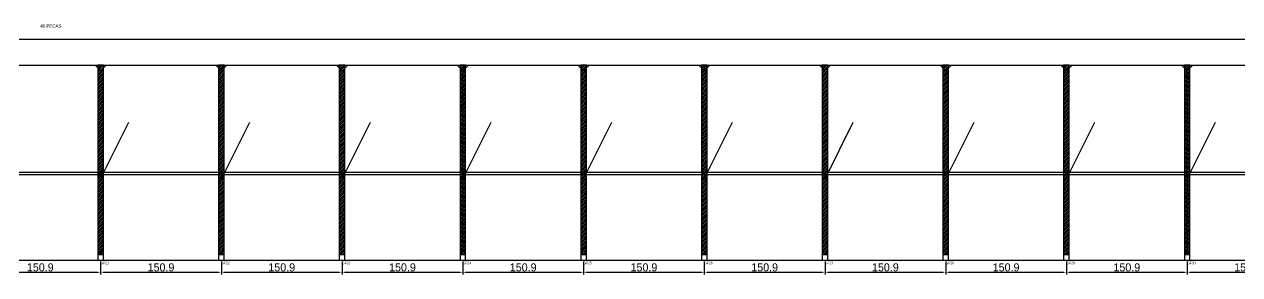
# Model space of a CAD drawing. Header units: metres. Extents: x -30 to 5975, y -25 to 308.
# Drawn here: x 2953 to 4472, y -25 to 287 of the extents above; entities that cross this region are included whole.
import ezdxf

# ---------------------------------------------------------------- set-up
doc = ezdxf.new("R2010")
doc.units = ezdxf.units.M
for name, color, linetype in [('BARRA_ANCORAGEM', 1, 'Continuous'), ('COTA', 241, 'Continuous'), ('GARFOS OK', 3, 'Continuous'), ('NOME DA VIGA', 6, 'Continuous'), ('SARR_7x7', 40, 'Continuous'), ('TIRAS REESCORAMENTO', 252, 'Continuous'), ('VIGAS', 3, 'Continuous')]:
    doc.layers.add(name, color=color, linetype=linetype)
doc.dimstyles.new('EZ DXF', dxfattribs={"dimtxt": 10, "dimasz": 3.5, "dimexe": 3, "dimexo": 1.5, "dimgap": 1, "dimtad": 1, "dimdec": 1, "dimdsep": 46, "dimcen": 2.5, "dimazin": 3, "dimtfac": 1, "dimtmove": 0, "dimatfit": 3})

msp = doc.modelspace()

# ---------------------------------------------------------------- hatches: boundary and pattern name
at = {"layer": 'COTA'}
h = msp.add_hatch(dxfattribs=at)
h.set_pattern_fill('ANSI31', scale=0.5)
h.paths.add_polyline_path([(3044.45, 0), (3051.45, 0), (3051.45, 236), (3044.45, 236)])
h = msp.add_hatch(dxfattribs=at)
h.set_pattern_fill('ANSI31', scale=0.5)
h.paths.add_polyline_path([(3195.35, 0), (3202.35, 0), (3202.35, 236), (3195.35, 236)])
h = msp.add_hatch(dxfattribs=at)
h.set_pattern_fill('ANSI31', scale=0.5)
h.paths.add_polyline_path([(3346.24, 0), (3353.24, 0), (3353.24, 236), (3346.24, 236)])
h = msp.add_hatch(dxfattribs=at)
h.set_pattern_fill('ANSI31', scale=0.5)
h.paths.add_polyline_path([(3497.14, 0), (3504.14, 0), (3504.14, 236), (3497.14, 236)])
h = msp.add_hatch(dxfattribs=at)
h.set_pattern_fill('ANSI31', scale=0.5)
h.paths.add_polyline_path([(3648.04, 0), (3655.04, 0), (3655.04, 236), (3648.04, 236)])
h = msp.add_hatch(dxfattribs=at)
h.set_pattern_fill('ANSI31', scale=0.5)
h.paths.add_polyline_path([(3798.94, 0), (3805.94, 0), (3805.94, 236), (3798.94, 236)])
h = msp.add_hatch(dxfattribs=at)
h.set_pattern_fill('ANSI31', scale=0.5)
h.paths.add_polyline_path([(3949.83, 0), (3956.83, 0), (3956.83, 236), (3949.83, 236)])
h = msp.add_hatch(dxfattribs=at)
h.set_pattern_fill('ANSI31', scale=0.5)
h.paths.add_polyline_path([(4100.73, 0), (4107.73, 0), (4107.73, 236), (4100.73, 236)])
h = msp.add_hatch(dxfattribs=at)
h.set_pattern_fill('ANSI31', scale=0.5)
h.paths.add_polyline_path([(4251.63, 0), (4258.63, 0), (4258.63, 236), (4251.63, 236)])
h = msp.add_hatch(dxfattribs=at)
h.set_pattern_fill('ANSI31', scale=0.5)
h.paths.add_polyline_path([(4402.53, 0), (4409.53, 0), (4409.53, 236), (4402.53, 236)])

# ---------------------------------------------------------------- linework, layer by layer
at = {"layer": 'BARRA_ANCORAGEM'}
for p, q in [((3047.95, 94.4), (3083.35, 165.2)), ((3198.85, 94.4), (3234.25, 165.2)), ((3349.74, 94.4), (3385.14, 165.2)), ((3500.64, 94.4), (3536.04, 165.2)), ((3651.54, 94.4), (3686.94, 165.2)), ((3802.44, 94.4), (3837.84, 165.2)), ((3953.33, 94.4), (3988.73, 165.2)), ((4104.23, 94.4), (4139.63, 165.2)), ((4255.13, 94.4), (4290.53, 165.2)), ((4406.03, 94.4), (4441.43, 165.2))]:
    msp.add_line(p, q, dxfattribs=at)
at = {"layer": 'GARFOS OK'}
for p, q in [((3047.95, 229), (3040.95, 236)), ((3040.95, 236), (3054.95, 236)), ((3047.95, 229), (3054.95, 236)), ((3198.85, 229), (3191.85, 236)), ((3191.85, 236), (3205.85, 236)), ((3198.85, 229), (3205.85, 236)), ((3349.74, 229), (3342.74, 236)), ((3342.74, 236), (3356.74, 236)), ((3349.74, 229), (3356.74, 236)), ((3500.64, 229), (3493.64, 236)), ((3493.64, 236), (3507.64, 236)), ((3500.64, 229), (3507.64, 236)), ((3651.54, 229), (3644.54, 236)), ((3644.54, 236), (3658.54, 236)), ((3651.54, 229), (3658.54, 236)), ((3802.44, 229), (3795.44, 236)), ((3795.44, 236), (3809.44, 236)), ((3802.44, 229), (3809.44, 236)), ((3953.33, 229), (3946.33, 236)), ((3946.33, 236), (3960.33, 236)), ((3953.33, 229), (3960.33, 236)), ((4104.23, 229), (4097.23, 236)), ((4097.23, 236), (4111.23, 236)), ((4104.23, 229), (4111.23, 236)), ((4255.13, 229), (4248.13, 236)), ((4248.13, 236), (4262.13, 236)), ((4255.13, 229), (4262.13, 236)), ((4406.03, 229), (4399.03, 236)), ((4399.03, 236), (4413.03, 236)), ((4406.03, 229), (4413.03, 236))]:
    msp.add_line(p, q, dxfattribs=at)
at = {"layer": 'GARFOS OK', "linetype": 'CONTINUOUS'}
msp.add_line((-30, -7), (5975, -7), dxfattribs=at)
at = {"layer": 'GARFOS OK'}
for points in [[(3044.45, 0), (3051.45, 0), (3051.45, 236), (3044.45, 236), (3044.45, 0)], [(3195.35, 0), (3202.35, 0), (3202.35, 236), (3195.35, 236), (3195.35, 0)], [(3346.24, 0), (3353.24, 0), (3353.24, 236), (3346.24, 236), (3346.24, 0)], [(3497.14, 0), (3504.14, 0), (3504.14, 236), (3497.14, 236), (3497.14, 0)], [(3648.04, 0), (3655.04, 0), (3655.04, 236), (3648.04, 236), (3648.04, 0)], [(3798.94, 0), (3805.94, 0), (3805.94, 236), (3798.94, 236), (3798.94, 0)], [(3949.83, 0), (3956.83, 0), (3956.83, 236), (3949.83, 236), (3949.83, 0)], [(4100.73, 0), (4107.73, 0), (4107.73, 236), (4100.73, 236), (4100.73, 0)], [(4251.63, 0), (4258.63, 0), (4258.63, 236), (4251.63, 236), (4251.63, 0)], [(4402.53, 0), (4409.53, 0), (4409.53, 236), (4402.53, 236), (4402.53, 0)]]:
    msp.add_lwpolyline(points, dxfattribs=at)
at = {"layer": 'SARR_7x7'}
for points in [[(3044.45, -7), (3051.45, -7), (3051.45, 0), (3044.45, 0), (3044.45, -7)], [(3195.35, -7), (3202.35, -7), (3202.35, 0), (3195.35, 0), (3195.35, -7)], [(3346.24, -7), (3353.24, -7), (3353.24, 0), (3346.24, 0), (3346.24, -7)], [(3497.14, -7), (3504.14, -7), (3504.14, 0), (3497.14, 0), (3497.14, -7)], [(3648.04, -7), (3655.04, -7), (3655.04, 0), (3648.04, 0), (3648.04, -7)], [(3798.94, -7), (3805.94, -7), (3805.94, 0), (3798.94, 0), (3798.94, -7)], [(3949.83, -7), (3956.83, -7), (3956.83, 0), (3949.83, 0), (3949.83, -7)], [(4100.73, -7), (4107.73, -7), (4107.73, 0), (4100.73, 0), (4100.73, -7)], [(4251.63, -7), (4258.63, -7), (4258.63, 0), (4251.63, 0), (4251.63, -7)], [(4402.53, -7), (4409.53, -7), (4409.53, 0), (4402.53, 0), (4402.53, -7)]]:
    msp.add_lwpolyline(points, dxfattribs=at)
at = {"layer": 'TIRAS REESCORAMENTO'}
for points in [[(2897.05, 100), (3047.95, 100), (3047.95, 102.5), (2897.05, 102.5), (2897.05, 100)], [(3047.95, 100), (3198.85, 100), (3198.85, 102.5), (3047.95, 102.5), (3047.95, 100)], [(3198.85, 100), (3349.74, 100), (3349.74, 102.5), (3198.85, 102.5), (3198.85, 100)], [(3349.74, 100), (3500.64, 100), (3500.64, 102.5), (3349.74, 102.5), (3349.74, 100)], [(3500.64, 100), (3651.54, 100), (3651.54, 102.5), (3500.64, 102.5), (3500.64, 100)], [(3651.54, 100), (3802.44, 100), (3802.44, 102.5), (3651.54, 102.5), (3651.54, 100)], [(3802.44, 100), (3953.33, 100), (3953.33, 102.5), (3802.44, 102.5), (3802.44, 100)], [(3953.33, 100), (4104.23, 100), (4104.23, 102.5), (3953.33, 102.5), (3953.33, 100)], [(4104.23, 100), (4255.13, 100), (4255.13, 102.5), (4104.23, 102.5), (4104.23, 100)], [(4255.13, 100), (4406.03, 100), (4406.03, 102.5), (4255.13, 102.5), (4255.13, 100)], [(4406.03, 100), (4556.92, 100), (4556.92, 102.5), (4406.03, 102.5), (4406.03, 100)]]:
    msp.add_lwpolyline(points, dxfattribs=at)
at = {"layer": 'VIGAS'}
msp.add_lwpolyline([(0, 236), (5945, 236), (5945, 268), (0, 268), (0, 236)], dxfattribs=at)

# ---------------------------------------------------------------- texts
at = {"layer": 'NOME DA VIGA'}
for s, height, p in [('40 PECAS', 4, (2972.5, 283)), ('GF21', 3, (3047.95, -12)), ('GF22', 3, (3198.85, -12)), ('GF23', 3, (3349.74, -12)), ('GF24', 3, (3500.64, -12)), ('GF25', 3, (3651.54, -12)), ('GF26', 3, (3802.44, -12)), ('GF27', 3, (3953.33, -12)), ('GF28', 3, (4104.23, -12)), ('GF29', 3, (4255.13, -12)), ('GF30', 3, (4406.03, -12))]:
    msp.add_text(s, height=height, dxfattribs=at).set_placement(p)

# ---------------------------------------------------------------- dimensions: what is measured, and where the dimension line sits
at = {"layer": 'COTA'}
for base, p1, p2 in [((2897.05, -22), (2897.05, -7), (3047.95, -7)), ((3047.95, -22), (3047.95, -7), (3198.85, -7)), ((3198.85, -22), (3198.85, -7), (3349.74, -7)), ((3349.74, -22), (3349.74, -7), (3500.64, -7)), ((3500.64, -22), (3500.64, -7), (3651.54, -7)), ((3651.54, -22), (3651.54, -7), (3802.44, -7)), ((3802.44, -22), (3802.44, -7), (3953.33, -7)), ((3953.33, -22), (3953.33, -7), (4104.23, -7)), ((4104.23, -22), (4104.23, -7), (4255.13, -7)), ((4255.13, -22), (4255.13, -7), (4406.03, -7)), ((4406.03, -22), (4406.03, -7), (4556.92, -7))]:
    msp.add_linear_dim(base=base, p1=p1, p2=p2, dimstyle='EZ DXF', dxfattribs=at).render()

doc.saveas('drawing.dxf')
